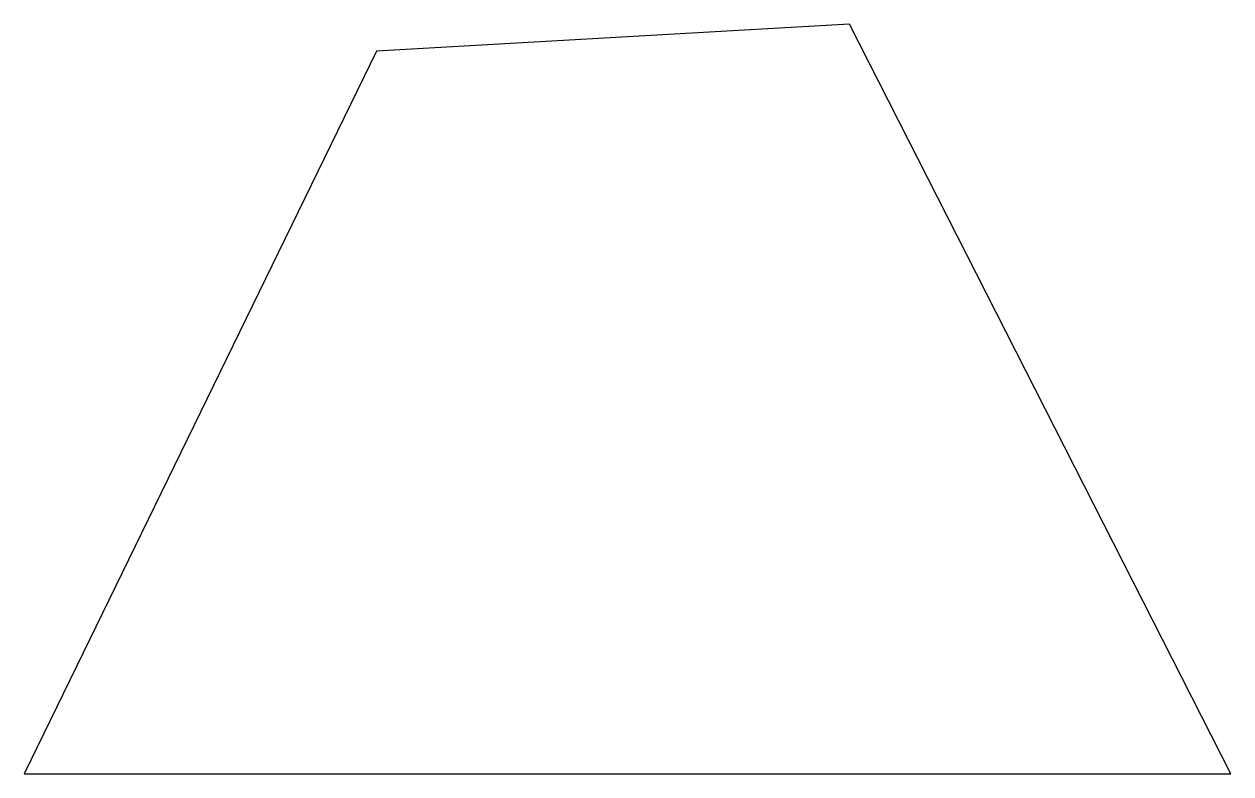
# Model space of a CAD drawing. Header units: inches. Extents: x 2 to 1160, y 10 to 730.
import ezdxf

# ---------------------------------------------------------------- set-up
doc = ezdxf.new("R2010")
doc.units = ezdxf.units.IN
doc.header["$MEASUREMENT"] = 0

msp = doc.modelspace()

# ---------------------------------------------------------------- linework, layer by layer
msp.add_lwpolyline([(1160, 9.7), (794, 729.7), (340, 703.7), (2, 9.7)], close=True)

doc.saveas('drawing.dxf')
